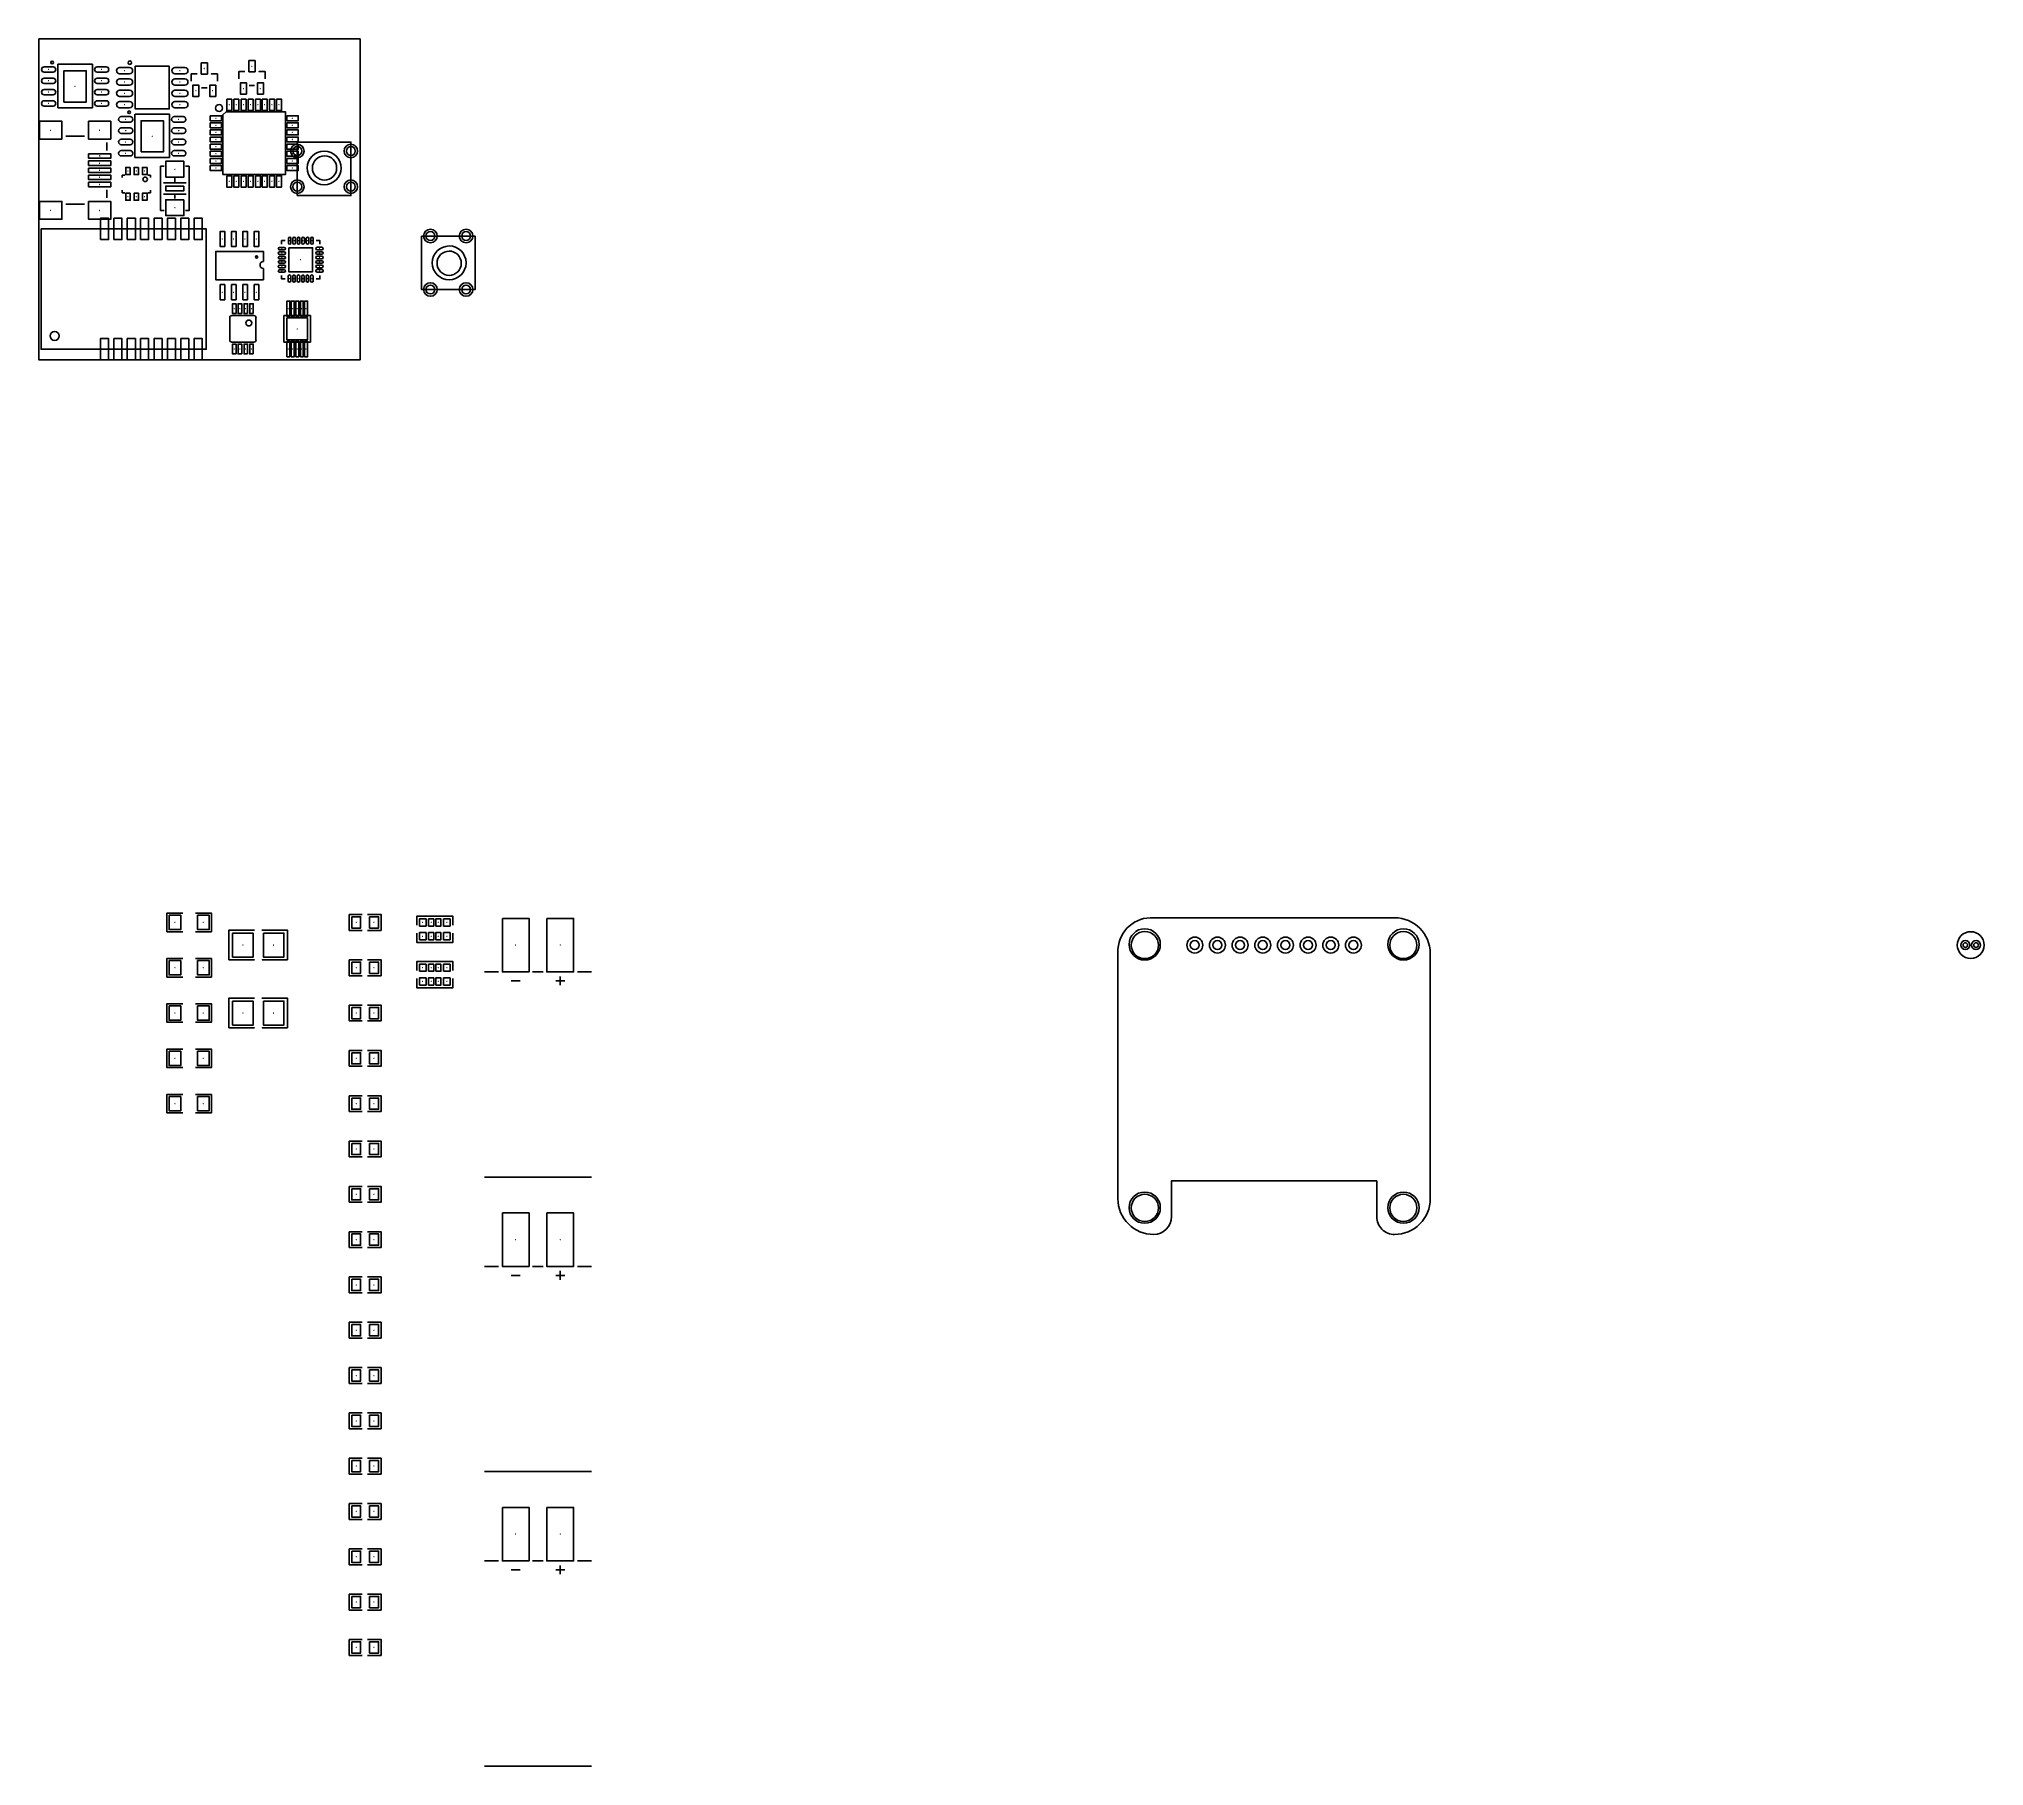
# Model space of a CAD drawing. Header units: millimetres. Extents: x 0 to 218, y -194 to 0.
import ezdxf

# ---------------------------------------------------------------- set-up
doc = ezdxf.new("R2010")
doc.units = ezdxf.units.MM

msp = doc.modelspace()

# ---------------------------------------------------------------- linework, layer by layer
for points in [[(0, 0), (36, 0), (36, -36), (0, -36), (0, 0)], [(1.59, -3.13), (0.59, -3.13)], [(1.59, -3.73), (0.59, -3.73)], [(2.81, -7.08), (2.81, -3.58), (5.31, -3.58), (5.31, -7.08)], [(7.54, -3.13), (6.54, -3.13)], [(7.54, -3.73), (6.54, -3.73)], [(10.15, -3.21), (9.05, -3.21)], [(10.15, -3.91), (9.05, -3.91)], [(14.1, -3.06), (10.8, -3.06), (10.8, -7.86), (14.61, -7.86), (14.61, -3.06), (14.1, -3.06)], [(16.35, -3.21), (15.25, -3.21)], [(16.35, -3.91), (15.25, -3.91)], [(18.89, -3.95), (18.19, -3.95), (18.19, -2.7), (18.89, -2.7)], [(24.23, -3.69), (23.53, -3.69), (23.53, -2.44), (24.23, -2.44)], [(1.59, -4.4), (0.59, -4.4)], [(1.59, -5), (0.59, -5)], [(1.59, -5.67), (0.59, -5.67)], [(1.59, -6.27), (0.59, -6.27)], [(7.54, -4.4), (6.54, -4.4)], [(7.54, -5), (6.54, -5)], [(7.54, -5.67), (6.54, -5.67)], [(7.54, -6.27), (6.54, -6.27)], [(10.15, -4.48), (9.05, -4.48)], [(10.15, -5.18), (9.05, -5.18)], [(10.15, -5.75), (9.05, -5.75)], [(10.15, -6.45), (9.05, -6.45)], [(16.35, -4.48), (15.25, -4.48)], [(16.35, -5.18), (15.25, -5.18)], [(16.35, -5.75), (15.25, -5.75)], [(16.35, -6.45), (15.25, -6.45)], [(17.94, -6.45), (17.24, -6.45), (17.24, -5.2), (17.94, -5.2)], [(19.84, -6.45), (19.14, -6.45), (19.14, -5.2), (19.84, -5.2)], [(23.28, -6.19), (22.58, -6.19), (22.58, -4.94), (23.28, -4.94)], [(25.18, -6.19), (24.48, -6.19), (24.48, -4.94), (25.18, -4.94)], [(1.59, -6.94), (0.59, -6.94)], [(1.59, -7.54), (0.59, -7.54)], [(7.54, -6.94), (6.54, -6.94)], [(7.54, -7.54), (6.54, -7.54)], [(10.15, -7.02), (9.05, -7.02)], [(10.15, -7.72), (9.05, -7.72)], [(10.23, -8.72), (9.23, -8.72)], [(16.17, -8.72), (15.17, -8.72)], [(16.35, -7.02), (15.25, -7.02)], [(16.35, -7.72), (15.25, -7.72)], [(19.2, -8.61), (20.47, -8.61), (20.47, -9.17), (19.2, -9.17)], [(20.62, -8.53), (20.98, -8.18), (27.64, -8.18), (27.64, -15.19), (20.62, -15.19), (20.62, -8.53)], [(21.06, -6.76), (21.62, -6.76), (21.62, -8.03), (21.06, -8.03)], [(21.84, -6.76), (22.4, -6.76), (22.4, -8.03), (21.84, -8.03)], [(22.66, -6.76), (23.22, -6.76), (23.22, -8.03), (22.66, -8.03)], [(23.44, -6.76), (24, -6.76), (24, -8.03), (23.44, -8.03)], [(24.26, -6.76), (24.82, -6.76), (24.82, -8.03), (24.26, -8.03)], [(25.04, -6.76), (25.6, -6.76), (25.6, -8.03), (25.04, -8.03)], [(25.86, -6.76), (26.42, -6.76), (26.42, -8.03), (25.86, -8.03)], [(26.64, -6.76), (27.2, -6.76), (27.2, -8.03), (26.64, -8.03)], [(27.79, -8.61), (29.06, -8.61), (29.06, -9.17), (27.79, -9.17)], [(0.07, -9.24), (2.57, -9.24), (2.57, -11.24), (0.07, -11.24)], [(5.56, -9.24), (8.06, -9.24), (8.06, -11.24), (5.56, -11.24)], [(10.23, -9.32), (9.23, -9.32)], [(10.23, -9.99), (9.23, -9.99)], [(10.23, -10.59), (9.23, -10.59)], [(11.45, -12.67), (11.45, -9.17), (13.95, -9.17), (13.95, -12.67)], [(16.17, -9.32), (15.17, -9.32)], [(16.17, -9.99), (15.17, -9.99)], [(16.17, -10.59), (15.17, -10.59)], [(19.2, -9.4), (20.47, -9.4), (20.47, -9.96), (19.2, -9.96)], [(19.2, -10.21), (20.47, -10.21), (20.47, -10.77), (19.2, -10.77)], [(27.79, -9.4), (29.06, -9.4), (29.06, -9.96), (27.79, -9.96)], [(27.79, -10.21), (29.06, -10.21), (29.06, -10.77), (27.79, -10.77)], [(5.56, -12.88), (8.06, -12.88), (8.06, -13.38), (5.56, -13.38)], [(10.23, -11.26), (9.23, -11.26)], [(10.23, -11.86), (9.23, -11.86)], [(10.23, -12.53), (9.23, -12.53)], [(16.17, -11.26), (15.17, -11.26)], [(16.17, -11.86), (15.17, -11.86)], [(16.17, -12.53), (15.17, -12.53)], [(19.2, -11), (20.47, -11), (20.47, -11.56), (19.2, -11.56)], [(19.2, -11.81), (20.47, -11.81), (20.47, -12.37), (19.2, -12.37)], [(19.2, -12.6), (20.47, -12.6), (20.47, -13.16), (19.2, -13.16)], [(27.79, -11), (29.06, -11), (29.06, -11.56), (27.79, -11.56)], [(27.79, -11.81), (29.06, -11.81), (29.06, -12.37), (27.79, -12.37)], [(27.79, -12.6), (29.06, -12.6), (29.06, -13.16), (27.79, -13.16)], [(28.96, -17.57), (28.96, -11.57), (34.96, -11.57), (34.96, -17.57), (28.96, -17.57)], [(5.56, -13.69), (8.06, -13.69), (8.06, -14.19), (5.56, -14.19)], [(5.56, -14.48), (8.06, -14.48), (8.06, -14.98), (5.56, -14.98)], [(10.23, -13.13), (9.23, -13.13)], [(10.24, -14.41), (10.24, -15.21), (9.73, -15.21), (9.73, -14.41)], [(11.18, -14.41), (11.18, -15.21), (10.67, -15.21), (10.67, -14.41)], [(12.12, -14.41), (12.12, -15.21), (11.61, -15.21), (11.61, -14.41)], [(16.26, -13.72), (16.26, -15.49), (14.22, -15.49), (14.22, -13.72)], [(16.17, -13.13), (15.17, -13.13)], [(19.2, -13.41), (20.47, -13.41), (20.47, -13.97), (19.2, -13.97)], [(19.2, -14.2), (20.47, -14.2), (20.47, -14.76), (19.2, -14.76)], [(27.79, -13.41), (29.06, -13.41), (29.06, -13.97), (27.79, -13.97)], [(27.79, -14.2), (29.06, -14.2), (29.06, -14.76), (27.79, -14.76)], [(5.56, -15.27), (8.06, -15.27), (8.06, -15.77), (5.56, -15.77)], [(5.56, -16.08), (8.06, -16.08), (8.06, -16.58), (5.56, -16.58)], [(10.24, -17.3), (10.24, -18.1), (9.73, -18.1), (9.73, -17.3)], [(11.18, -17.3), (11.18, -18.1), (10.67, -18.1), (10.67, -17.3)], [(12.12, -17.3), (12.12, -18.1), (11.61, -18.1), (11.61, -17.3)], [(16.26, -16.51), (14.22, -16.51), (14.22, -17.02), (16.26, -17.02), (16.26, -16.51)], [(21.06, -15.34), (21.62, -15.34), (21.62, -16.61), (21.06, -16.61)], [(21.84, -15.34), (22.4, -15.34), (22.4, -16.61), (21.84, -16.61)], [(22.66, -15.34), (23.22, -15.34), (23.22, -16.61), (22.66, -16.61)], [(23.44, -15.34), (24, -15.34), (24, -16.61), (23.44, -16.61)], [(24.26, -15.34), (24.82, -15.34), (24.82, -16.61), (24.26, -16.61)], [(25.04, -15.34), (25.6, -15.34), (25.6, -16.61), (25.04, -16.61)], [(25.86, -15.34), (26.42, -15.34), (26.42, -16.61), (25.86, -16.61)], [(26.64, -15.34), (27.2, -15.34), (27.2, -16.61), (26.64, -16.61)], [(0.07, -18.23), (2.57, -18.23), (2.57, -20.23), (0.07, -20.23)], [(5.56, -18.23), (8.06, -18.23), (8.06, -20.23), (5.56, -20.23)], [(16.26, -18.03), (16.26, -19.81), (14.22, -19.81), (14.22, -18.03)], [(0.25, -34.8), (0.25, -21.3), (18.75, -21.3), (18.75, -34.8), (0.25, -34.8), (0.25, -34.8)], [(6.9, -22.5), (6.9, -20.1), (7.8, -20.1), (7.8, -22.5)], [(8.4, -22.5), (8.4, -20.1), (9.3, -20.1), (9.3, -22.5)], [(9.9, -22.5), (9.9, -20.1), (10.81, -20.1), (10.81, -22.5)], [(11.4, -22.5), (11.4, -20.1), (12.3, -20.1), (12.3, -22.5)], [(12.9, -22.5), (12.9, -20.1), (13.8, -20.1), (13.8, -22.5)], [(14.4, -22.5), (14.4, -20.1), (15.3, -20.1), (15.3, -22.5)], [(15.9, -22.5), (15.9, -20.1), (16.8, -20.1), (16.8, -22.5)], [(17.4, -22.5), (17.4, -20.1), (18.3, -20.1), (18.3, -22.5)], [(20.83, -23.28), (20.32, -23.28), (20.32, -21.58), (20.83, -21.58)], [(22.1, -23.28), (21.59, -23.28), (21.59, -21.58), (22.1, -21.58)], [(23.37, -23.28), (22.86, -23.28), (22.86, -21.58), (23.37, -21.58)], [(24.64, -23.28), (24.13, -23.28), (24.13, -21.58), (24.64, -21.58)], [(27.49, -23.38), (26.97, -23.38)], [(27.49, -23.66), (26.97, -23.66)], [(27.49, -23.88), (26.97, -23.88)], [(27.97, -22.89), (27.97, -22.37)], [(28, -23.42), (30.68, -23.42), (30.68, -26.11), (28, -26.11)], [(28.25, -22.89), (28.25, -22.37)], [(28.47, -22.89), (28.47, -22.37)], [(28.75, -22.89), (28.75, -22.37)], [(28.97, -22.89), (28.97, -22.37)], [(29.25, -22.89), (29.25, -22.37)], [(29.47, -22.89), (29.47, -22.37)], [(29.75, -22.89), (29.75, -22.37)], [(29.97, -22.89), (29.97, -22.37)], [(30.25, -22.89), (30.25, -22.37)], [(30.47, -22.89), (30.47, -22.37)], [(30.75, -22.89), (30.75, -22.37)], [(31.71, -23.37), (31.19, -23.37)], [(31.71, -23.65), (31.19, -23.65)], [(31.71, -23.87), (31.19, -23.87)], [(42.88, -22.1), (48.88, -22.1), (48.88, -28.1), (42.88, -28.1), (42.88, -22.1)], [(27.49, -24.16), (26.97, -24.16)], [(27.49, -24.38), (26.97, -24.38)], [(27.49, -24.66), (26.97, -24.66)], [(27.49, -24.88), (26.97, -24.88)], [(27.49, -25.16), (26.97, -25.16)], [(27.49, -25.38), (26.97, -25.38)], [(27.49, -25.66), (26.97, -25.66)], [(27.49, -25.88), (26.97, -25.88)], [(27.49, -26.16), (26.97, -26.16)], [(31.71, -24.15), (31.19, -24.15)], [(31.71, -24.37), (31.19, -24.37)], [(31.71, -24.65), (31.19, -24.65)], [(31.71, -24.87), (31.19, -24.87)], [(31.71, -25.15), (31.19, -25.15)], [(31.71, -25.37), (31.19, -25.37)], [(31.71, -25.65), (31.19, -25.65)], [(31.71, -25.87), (31.19, -25.87)], [(31.71, -26.15), (31.19, -26.15)], [(20.83, -29.25), (20.32, -29.25), (20.32, -27.55), (20.83, -27.55)], [(22.1, -29.25), (21.59, -29.25), (21.59, -27.55), (22.1, -27.55)], [(23.37, -29.25), (22.86, -29.25), (22.86, -27.55), (23.37, -27.55)], [(24.64, -29.25), (24.13, -29.25), (24.13, -27.55), (24.64, -27.55)], [(27.95, -27.13), (27.95, -26.61)], [(28.23, -27.13), (28.23, -26.61)], [(28.45, -27.13), (28.45, -26.61)], [(28.73, -27.13), (28.73, -26.61)], [(28.95, -27.13), (28.95, -26.61)], [(29.23, -27.13), (29.23, -26.61)], [(29.45, -27.13), (29.45, -26.61)], [(29.73, -27.13), (29.73, -26.61)], [(29.95, -27.13), (29.95, -26.61)], [(30.23, -27.13), (30.23, -26.61)], [(30.45, -27.13), (30.45, -26.61)], [(30.73, -27.13), (30.73, -26.61)], [(22.09, -30.8), (21.7, -30.8), (21.7, -29.7), (22.09, -29.7)], [(22.73, -30.8), (22.33, -30.8), (22.33, -29.7), (22.73, -29.7)], [(23.39, -30.8), (22.99, -30.8), (22.99, -29.7), (23.39, -29.7)], [(24.02, -30.8), (23.63, -30.8), (23.63, -29.7), (24.02, -29.7)], [(27.8, -31.12), (27.8, -29.39), (28.13, -29.39), (28.13, -31.12)], [(28.28, -31.12), (28.28, -29.39), (28.61, -29.39), (28.61, -31.12)], [(28.79, -31.12), (28.79, -29.39), (29.12, -29.39), (29.12, -31.12)], [(29.3, -31.12), (29.3, -29.39), (29.63, -29.39), (29.63, -31.12)], [(29.78, -31.12), (29.78, -29.39), (30.11, -29.39), (30.11, -31.12)], [(27.8, -33.74), (27.8, -31.28), (30.12, -31.28), (30.12, -33.74)], [(6.9, -36), (6.9, -33.6), (7.8, -33.6), (7.8, -36)], [(8.4, -36), (8.4, -33.6), (9.3, -33.6), (9.3, -36)], [(9.9, -36), (9.9, -33.6), (10.81, -33.6), (10.81, -36)], [(11.4, -36), (11.4, -33.6), (12.3, -33.6), (12.3, -36)], [(12.9, -36), (12.9, -33.6), (13.8, -33.6), (13.8, -36)], [(14.4, -36), (14.4, -33.6), (15.3, -33.6), (15.3, -36)], [(15.9, -36), (15.9, -33.6), (16.8, -33.6), (16.8, -36)], [(17.4, -36), (17.4, -33.6), (18.3, -33.6), (18.3, -36)], [(22.09, -35.32), (21.7, -35.32), (21.7, -34.22), (22.09, -34.22)], [(22.73, -35.32), (22.33, -35.32), (22.33, -34.22), (22.73, -34.22)], [(23.39, -35.32), (22.99, -35.32), (22.99, -34.22), (23.39, -34.22)], [(24.02, -35.32), (23.63, -35.32), (23.63, -34.22), (24.02, -34.22)], [(27.8, -35.64), (27.8, -33.91), (28.13, -33.91), (28.13, -35.64)], [(28.28, -35.64), (28.28, -33.91), (28.61, -33.91), (28.61, -35.64)], [(28.79, -35.64), (28.79, -33.91), (29.12, -33.91), (29.12, -35.64)], [(29.3, -35.64), (29.3, -33.91), (29.63, -33.91), (29.63, -35.64)], [(29.78, -35.64), (29.78, -33.91), (30.11, -33.91), (30.11, -35.64)], [(14.59, -98.26), (15.89, -98.26), (15.89, -99.86), (14.59, -99.86)], [(17.79, -98.26), (19.09, -98.26), (19.09, -99.86), (17.79, -99.86)], [(21.71, -100.25), (24.01, -100.25), (24.01, -102.95), (21.71, -102.95)], [(25.16, -100.25), (27.46, -100.25), (27.46, -102.95), (25.16, -102.95)], [(35.06, -98.43), (36.06, -98.43), (36.06, -99.69), (35.06, -99.69)], [(37.06, -98.43), (38.06, -98.43), (38.06, -99.69), (37.06, -99.69)], [(42.65, -99.46), (42.65, -98.66), (43.4, -98.66), (43.4, -99.46)], [(42.65, -101), (42.65, -100.2), (43.4, -100.2), (43.4, -101)], [(43.68, -99.46), (43.68, -98.66), (44.26, -98.66), (44.26, -99.46)], [(43.68, -101), (43.68, -100.2), (44.26, -100.2), (44.26, -101)], [(44.48, -99.46), (44.48, -98.66), (45.06, -98.66), (45.06, -99.46)], [(44.48, -101), (44.48, -100.2), (45.06, -100.2), (45.06, -101)], [(45.35, -99.46), (45.35, -98.66), (46.09, -98.66), (46.09, -99.46)], [(45.35, -101), (45.35, -100.2), (46.09, -100.2), (46.09, -101)], [(51.94, -98.6), (54.94, -98.6), (54.94, -104.6), (51.94, -104.6)], [(56.92, -98.6), (59.92, -98.6), (59.92, -104.6), (56.92, -104.6)], [(14.59, -103.34), (15.89, -103.34), (15.89, -104.94), (14.59, -104.94)], [(17.79, -103.34), (19.09, -103.34), (19.09, -104.94), (17.79, -104.94)], [(35.06, -103.51), (36.06, -103.51), (36.06, -104.77), (35.06, -104.77)], [(37.06, -103.51), (38.06, -103.51), (38.06, -104.77), (37.06, -104.77)], [(42.65, -104.54), (42.65, -103.74), (43.4, -103.74), (43.4, -104.54)], [(43.68, -104.54), (43.68, -103.74), (44.26, -103.74), (44.26, -104.54)], [(44.48, -104.54), (44.48, -103.74), (45.06, -103.74), (45.06, -104.54)], [(45.35, -104.54), (45.35, -103.74), (46.09, -103.74), (46.09, -104.54)], [(42.65, -106.08), (42.65, -105.28), (43.4, -105.28), (43.4, -106.08)], [(43.68, -106.08), (43.68, -105.28), (44.26, -105.28), (44.26, -106.08)], [(44.48, -106.08), (44.48, -105.28), (45.06, -105.28), (45.06, -106.08)], [(45.35, -106.08), (45.35, -105.28), (46.09, -105.28), (46.09, -106.08)], [(14.59, -108.42), (15.89, -108.42), (15.89, -110.02), (14.59, -110.02)], [(17.79, -108.42), (19.09, -108.42), (19.09, -110.02), (17.79, -110.02)], [(21.71, -107.87), (24.01, -107.87), (24.01, -110.57), (21.71, -110.57)], [(25.16, -107.87), (27.46, -107.87), (27.46, -110.57), (25.16, -110.57)], [(35.06, -108.59), (36.06, -108.59), (36.06, -109.85), (35.06, -109.85)], [(37.06, -108.59), (38.06, -108.59), (38.06, -109.85), (37.06, -109.85)], [(14.59, -113.5), (15.89, -113.5), (15.89, -115.1), (14.59, -115.1)], [(17.79, -113.5), (19.09, -113.5), (19.09, -115.1), (17.79, -115.1)], [(35.06, -113.67), (36.06, -113.67), (36.06, -114.93), (35.06, -114.93)], [(37.06, -113.67), (38.06, -113.67), (38.06, -114.93), (37.06, -114.93)], [(14.59, -118.58), (15.89, -118.58), (15.89, -120.18), (14.59, -120.18)], [(17.79, -118.58), (19.09, -118.58), (19.09, -120.18), (17.79, -120.18)], [(35.06, -118.75), (36.06, -118.75), (36.06, -120.01), (35.06, -120.01)], [(37.06, -118.75), (38.06, -118.75), (38.06, -120.01), (37.06, -120.01)], [(35.06, -123.83), (36.06, -123.83), (36.06, -125.09), (35.06, -125.09)], [(37.06, -123.83), (38.06, -123.83), (38.06, -125.09), (37.06, -125.09)], [(35.06, -128.91), (36.06, -128.91), (36.06, -130.17), (35.06, -130.17)], [(37.06, -128.91), (38.06, -128.91), (38.06, -130.17), (37.06, -130.17)], [(51.94, -131.62), (54.94, -131.62), (54.94, -137.62), (51.94, -137.62)], [(56.92, -131.62), (59.92, -131.62), (59.92, -137.62), (56.92, -137.62)], [(35.06, -133.99), (36.06, -133.99), (36.06, -135.25), (35.06, -135.25)], [(37.06, -133.99), (38.06, -133.99), (38.06, -135.25), (37.06, -135.25)], [(35.06, -139.07), (36.06, -139.07), (36.06, -140.33), (35.06, -140.33)], [(37.06, -139.07), (38.06, -139.07), (38.06, -140.33), (37.06, -140.33)], [(35.06, -144.15), (36.06, -144.15), (36.06, -145.41), (35.06, -145.41)], [(37.06, -144.15), (38.06, -144.15), (38.06, -145.41), (37.06, -145.41)], [(35.06, -149.23), (36.06, -149.23), (36.06, -150.49), (35.06, -150.49)], [(37.06, -149.23), (38.06, -149.23), (38.06, -150.49), (37.06, -150.49)], [(35.06, -154.31), (36.06, -154.31), (36.06, -155.57), (35.06, -155.57)], [(37.06, -154.31), (38.06, -154.31), (38.06, -155.57), (37.06, -155.57)], [(35.06, -159.39), (36.06, -159.39), (36.06, -160.65), (35.06, -160.65)], [(37.06, -159.39), (38.06, -159.39), (38.06, -160.65), (37.06, -160.65)], [(35.06, -164.47), (36.06, -164.47), (36.06, -165.73), (35.06, -165.73)], [(37.06, -164.47), (38.06, -164.47), (38.06, -165.73), (37.06, -165.73)], [(51.94, -164.64), (54.94, -164.64), (54.94, -170.64), (51.94, -170.64)], [(56.92, -164.64), (59.92, -164.64), (59.92, -170.64), (56.92, -170.64)], [(35.06, -169.55), (36.06, -169.55), (36.06, -170.81), (35.06, -170.81)], [(37.06, -169.55), (38.06, -169.55), (38.06, -170.81), (37.06, -170.81)], [(35.06, -174.63), (36.06, -174.63), (36.06, -175.89), (35.06, -175.89)], [(37.06, -174.63), (38.06, -174.63), (38.06, -175.89), (37.06, -175.89)], [(35.06, -179.71), (36.06, -179.71), (36.06, -180.97), (35.06, -180.97)], [(37.06, -179.71), (38.06, -179.71), (38.06, -180.97), (37.06, -180.97)]]:
    msp.add_lwpolyline(points, close=True)
for points in [[(2.11, -2.84), (2.11, -7.72)], [(2.13, -2.84), (5.99, -2.84)], [(5.99, -2.84), (5.99, -7.72)], [(17.08, -4.74), (17.08, -3.92), (17.74, -3.92)], [(19.34, -3.92), (20, -3.92), (19.34, -3.92), (20, -3.92), (20, -4.74)], [(22.42, -4.48), (22.42, -3.67), (23.08, -3.67)], [(24.68, -3.67), (25.34, -3.67), (24.68, -3.67), (25.34, -3.67), (25.34, -4.48)], [(18.24, -5.47), (18.84, -5.47)], [(23.58, -5.22), (24.18, -5.22)], [(2.11, -7.72), (5.99, -7.72)], [(10.74, -8.43), (10.74, -13.31)], [(10.77, -8.43), (14.63, -8.43)], [(14.63, -8.43), (14.63, -13.31)], [(3.02, -10.92), (5.11, -10.92)], [(7.62, -11.63), (7.62, -12.52)], [(10.74, -13.31), (14.63, -13.31)], [(14.05, -14.27), (13.64, -14.27), (13.64, -19.25), (14.05, -19.25)], [(16.43, -19.25), (16.84, -19.25), (16.84, -14.27), (16.43, -14.27)], [(7.62, -16.94), (7.62, -17.83)], [(9.32, -15.54), (9.32, -15.27)], [(9.32, -15.27), (9.63, -15.27)], [(9.32, -17.25), (9.32, -16.97)], [(9.63, -17.25), (9.32, -17.25)], [(12.52, -15.27), (12.22, -15.27)], [(12.22, -17.25), (12.52, -17.25)], [(12.52, -15.54), (12.52, -15.27)], [(12.52, -17.25), (12.52, -16.97)], [(16.51, -16.13), (15.24, -16.13), (13.97, -16.13)], [(16.51, -17.4), (15.24, -17.4), (13.97, -17.4)], [(15.24, -16.13), (15.24, -15.62)], [(15.24, -17.4), (15.24, -17.91)], [(5.11, -18.54), (3.02, -18.54)], [(25.16, -25.73), (25.16, -27), (19.82, -27), (19.82, -23.83), (25.16, -23.83), (25.16, -24.97)], [(27.19, -23.01), (27.19, -22.61), (27.59, -22.61)], [(31.09, -22.61), (31.49, -22.61), (31.49, -23.01)], [(27.59, -26.92), (27.19, -26.92), (27.19, -26.52)], [(31.09, -26.92), (31.49, -26.92), (31.49, -26.52)], [(21.39, -31.27), (21.39, -33.73)], [(21.62, -31.01), (24.08, -31.01)], [(24.33, -33.73), (24.33, -31.29)], [(27.46, -31.01), (27.46, -34.01)], [(30.45, -31.01), (27.46, -31.01)], [(30.45, -34.01), (30.45, -31.01)], [(24.08, -33.99), (21.62, -33.99)], [(27.46, -34.01), (30.45, -34.01)], [(16.13, -98.02), (14.35, -98.02), (14.35, -100.1), (16.13, -100.1)], [(17.55, -100.1), (19.33, -100.1), (19.33, -98.02), (17.55, -98.02)], [(24.16, -99.92), (21.29, -99.92), (21.29, -103.25), (24.16, -103.25), (24.16, -103.25)], [(25.07, -103.25), (25.04, -103.25), (27.86, -103.25), (27.86, -99.92), (24.99, -99.92)], [(36.21, -98.17), (34.78, -98.17)], [(34.78, -98.17), (34.78, -99.95)], [(34.78, -99.95), (36.21, -99.95)], [(36.84, -99.95), (38.34, -99.95), (38.34, -98.17), (36.84, -98.17)], [(42.35, -99.38), (42.35, -98.36), (46.4, -98.36), (46.4, -99.38)], [(42.35, -100.28), (42.35, -101.3), (46.4, -101.3), (46.4, -100.28)], [(124.92, -98.53), (151.92, -98.53)], [(120.93, -130.05), (120.93, -102.03)], [(16.13, -103.1), (14.35, -103.1), (14.35, -105.18), (16.13, -105.18)], [(17.55, -105.18), (19.33, -105.18), (19.33, -103.1), (17.55, -103.1)], [(36.21, -103.25), (34.78, -103.25)], [(34.78, -103.25), (34.78, -105.03)], [(36.84, -105.03), (38.34, -105.03), (38.34, -103.25), (36.84, -103.25)], [(42.35, -104.46), (42.35, -103.44), (46.4, -103.44), (46.4, -104.46)], [(51.51, -104.6), (49.94, -104.6)], [(56.52, -104.6), (55.32, -104.6)], [(60.35, -104.6), (61.93, -104.6)], [(155.93, -102.54), (155.93, -130.05)], [(34.78, -105.03), (36.21, -105.03)], [(42.35, -105.36), (42.35, -106.38), (46.4, -106.38), (46.4, -105.36)], [(52.93, -105.61), (53.92, -105.61)], [(57.94, -105.61), (58.93, -105.61)], [(58.42, -105.11), (58.42, -106.1)], [(16.13, -108.18), (14.35, -108.18), (14.35, -110.26), (16.13, -110.26)], [(17.55, -110.26), (19.33, -110.26), (19.33, -108.18), (17.55, -108.18)], [(24.16, -107.54), (21.29, -107.54), (21.29, -110.87), (24.16, -110.87), (24.16, -110.87)], [(25.07, -110.87), (25.04, -110.87), (27.86, -110.87), (27.86, -107.54), (24.99, -107.54)], [(36.21, -108.33), (34.78, -108.33)], [(34.78, -108.33), (34.78, -110.11)], [(36.84, -110.11), (38.34, -110.11), (38.34, -108.33), (36.84, -108.33)], [(34.78, -110.11), (36.21, -110.11)], [(16.13, -113.26), (14.35, -113.26), (14.35, -115.34), (16.13, -115.34)], [(17.55, -115.34), (19.33, -115.34), (19.33, -113.26), (17.55, -113.26)], [(36.21, -113.41), (34.78, -113.41)], [(34.78, -113.41), (34.78, -115.19)], [(34.78, -115.19), (36.21, -115.19)], [(36.84, -115.19), (38.34, -115.19), (38.34, -113.41), (36.84, -113.41)], [(16.13, -118.34), (14.35, -118.34), (14.35, -120.42), (16.13, -120.42)], [(17.55, -120.42), (19.33, -120.42), (19.33, -118.34), (17.55, -118.34)], [(36.21, -118.49), (34.78, -118.49)], [(34.78, -118.49), (34.78, -120.27)], [(36.84, -120.27), (38.34, -120.27), (38.34, -118.49), (36.84, -118.49)], [(34.78, -120.27), (36.21, -120.27)], [(36.21, -123.57), (34.78, -123.57)], [(34.78, -123.57), (34.78, -125.35)], [(36.84, -125.35), (38.34, -125.35), (38.34, -123.57), (36.84, -123.57)], [(34.78, -125.35), (36.21, -125.35)], [(49.94, -127.61), (61.93, -127.61)], [(149.94, -132.03), (149.94, -128.04), (126.92, -128.04), (126.92, -132.03)], [(36.21, -128.65), (34.78, -128.65)], [(34.78, -128.65), (34.78, -130.43)], [(34.78, -130.43), (36.21, -130.43)], [(36.84, -130.43), (38.34, -130.43), (38.34, -128.65), (36.84, -128.65)], [(36.21, -133.73), (34.78, -133.73)], [(34.78, -133.73), (34.78, -135.51)], [(36.84, -135.51), (38.34, -135.51), (38.34, -133.73), (36.84, -133.73)], [(34.78, -135.51), (36.21, -135.51)], [(36.21, -138.81), (34.78, -138.81)], [(34.78, -138.81), (34.78, -140.59)], [(36.84, -140.59), (38.34, -140.59), (38.34, -138.81), (36.84, -138.81)], [(51.51, -137.62), (49.94, -137.62)], [(52.93, -138.63), (53.92, -138.63)], [(56.52, -137.62), (55.32, -137.62)], [(57.94, -138.63), (58.93, -138.63)], [(58.42, -138.13), (58.42, -139.12)], [(60.35, -137.62), (61.93, -137.62)], [(34.78, -140.59), (36.21, -140.59)], [(36.21, -143.89), (34.78, -143.89)], [(34.78, -143.89), (34.78, -145.67)], [(34.78, -145.67), (36.21, -145.67)], [(36.84, -145.67), (38.34, -145.67), (38.34, -143.89), (36.84, -143.89)], [(36.21, -148.97), (34.78, -148.97)], [(34.78, -148.97), (34.78, -150.75)], [(36.84, -150.75), (38.34, -150.75), (38.34, -148.97), (36.84, -148.97)], [(34.78, -150.75), (36.21, -150.75)], [(36.21, -154.05), (34.78, -154.05)], [(34.78, -154.05), (34.78, -155.83)], [(36.84, -155.83), (38.34, -155.83), (38.34, -154.05), (36.84, -154.05)], [(34.78, -155.83), (36.21, -155.83)], [(36.21, -159.13), (34.78, -159.13)], [(34.78, -159.13), (34.78, -160.91)], [(36.84, -160.91), (38.34, -160.91), (38.34, -159.13), (36.84, -159.13)], [(34.78, -160.91), (36.21, -160.91)], [(49.94, -160.63), (61.93, -160.63)], [(36.21, -164.21), (34.78, -164.21)], [(34.78, -164.21), (34.78, -165.99)], [(36.84, -165.99), (38.34, -165.99), (38.34, -164.21), (36.84, -164.21)], [(34.78, -165.99), (36.21, -165.99)], [(36.21, -169.29), (34.78, -169.29)], [(34.78, -169.29), (34.78, -171.07)], [(36.84, -171.07), (38.34, -171.07), (38.34, -169.29), (36.84, -169.29)], [(34.78, -171.07), (36.21, -171.07)], [(51.51, -170.64), (49.94, -170.64)], [(52.93, -171.65), (53.92, -171.65)], [(56.52, -170.64), (55.32, -170.64)], [(57.94, -171.65), (58.93, -171.65)], [(58.42, -171.15), (58.42, -172.14)], [(60.35, -170.64), (61.93, -170.64)], [(36.21, -174.37), (34.78, -174.37)], [(34.78, -174.37), (34.78, -176.15)], [(36.84, -176.15), (38.34, -176.15), (38.34, -174.37), (36.84, -174.37)], [(34.78, -176.15), (36.21, -176.15)], [(36.21, -179.45), (34.78, -179.45)], [(34.78, -179.45), (34.78, -181.23)], [(36.84, -181.23), (38.34, -181.23), (38.34, -179.45), (36.84, -179.45)], [(34.78, -181.23), (36.21, -181.23)], [(49.94, -193.65), (61.93, -193.65)]]:
    msp.add_lwpolyline(points)
for centre, radius in [((1.09, -3.43), 0.000254), ((7.04, -3.43), 0.000254), ((9.6, -3.56), 0.000254), ((15.8, -3.56), 0.000254), ((18.54, -3.32), 0.000254), ((23.88, -3.07), 0.000254), ((1.09, -4.7), 0.000254), ((1.09, -5.97), 0.000254), ((4.06, -5.33), 0.000254), ((7.04, -4.7), 0.000254), ((7.04, -5.97), 0.000254), ((9.6, -4.83), 0.000254), ((9.6, -6.1), 0.000254), ((15.8, -4.83), 0.000254), ((15.8, -6.1), 0.000254), ((17.59, -5.82), 0.000254), ((19.49, -5.82), 0.000254), ((22.93, -5.57), 0.000254), ((24.83, -5.57), 0.000254), ((1.09, -7.24), 0.000254), ((7.04, -7.24), 0.000254), ((9.6, -7.37), 0.000254), ((15.8, -7.37), 0.000254), ((20.19, -7.75), 0.381), ((21.34, -7.39), 0.000254), ((22.12, -7.39), 0.000254), ((22.94, -7.39), 0.000254), ((23.72, -7.39), 0.000254), ((24.54, -7.39), 0.000254), ((25.32, -7.39), 0.000254), ((26.14, -7.39), 0.000254), ((26.92, -7.39), 0.000254), ((1.32, -10.24), 0.000254), ((6.81, -10.24), 0.000254), ((9.73, -9.02), 0.000254), ((9.73, -10.29), 0.000254), ((15.67, -9.02), 0.000254), ((15.67, -10.29), 0.000254), ((19.84, -8.89), 0.000254), ((19.84, -9.68), 0.000254), ((19.84, -10.49), 0.000254), ((28.42, -8.89), 0.000254), ((28.42, -9.68), 0.000254), ((28.42, -10.49), 0.000254), ((9.73, -11.56), 0.000254), ((9.73, -12.83), 0.000254), ((12.7, -10.92), 0.000254), ((15.67, -11.56), 0.000254), ((15.67, -12.83), 0.000254), ((19.84, -11.28), 0.000254), ((19.84, -12.09), 0.000254), ((19.84, -12.88), 0.000254), ((28.96, -12.57), 0.762), ((28.42, -11.28), 0.000254), ((28.42, -12.09), 0.000254), ((28.42, -12.88), 0.000254), ((28.96, -12.57), 0.5), ((34.96, -12.57), 0.762), ((34.96, -12.57), 0.5), ((6.81, -13.13), 0.000254), ((6.81, -13.94), 0.000254), ((6.81, -14.73), 0.000254), ((9.98, -14.81), 0.000254), ((10.92, -14.81), 0.000254), ((11.86, -14.81), 0.000254), ((15.24, -14.61), 0.000254), ((19.84, -13.69), 0.000254), ((19.84, -14.48), 0.000254), ((28.42, -13.69), 0.000254), ((28.42, -14.48), 0.000254), ((6.81, -15.52), 0.000254), ((6.81, -16.33), 0.000254), ((11.91, -15.75), 0.254), ((21.34, -15.98), 0.000254), ((22.12, -15.98), 0.000254), ((22.94, -15.98), 0.000254), ((23.72, -15.98), 0.000254), ((24.54, -15.98), 0.000254), ((25.32, -15.98), 0.000254), ((26.14, -15.98), 0.000254), ((26.92, -15.98), 0.000254), ((28.96, -16.57), 0.762), ((28.96, -16.57), 0.5), ((34.96, -16.57), 0.762), ((34.96, -16.57), 0.5), ((1.32, -19.23), 0.000254), ((6.81, -19.23), 0.000254), ((9.98, -17.7), 0.000254), ((10.92, -17.7), 0.000254), ((11.86, -17.7), 0.000254), ((15.24, -18.92), 0.000254), ((7.35, -21.3), 0.000254), ((8.85, -21.3), 0.000254), ((10.35, -21.3), 0.000254), ((11.85, -21.3), 0.000254), ((13.35, -21.3), 0.000254), ((14.85, -21.3), 0.000254), ((16.35, -21.3), 0.000254), ((17.85, -21.3), 0.000254), ((43.88, -22.1), 0.762), ((43.88, -22.1), 0.5), ((47.88, -22.1), 0.762), ((47.88, -22.1), 0.5), ((20.57, -22.43), 0.000254), ((21.84, -22.43), 0.000254), ((23.11, -22.43), 0.000254), ((24.38, -22.43), 0.000254), ((27.23, -23.52), 0.000254), ((28.11, -22.63), 0.000254), ((28.61, -22.63), 0.000254), ((29.11, -22.63), 0.000254), ((29.61, -22.63), 0.000254), ((30.11, -22.63), 0.000254), ((30.61, -22.63), 0.000254), ((31.45, -23.51), 0.000254), ((27.23, -24.02), 0.000254), ((27.23, -24.52), 0.000254), ((27.23, -25.02), 0.000254), ((27.23, -25.52), 0.000254), ((27.23, -26.02), 0.000254), ((29.34, -24.76), 0.000254), ((31.45, -24.01), 0.000254), ((31.45, -24.51), 0.000254), ((31.45, -25.01), 0.000254), ((31.45, -25.51), 0.000254), ((31.45, -26.01), 0.000254), ((28.09, -26.87), 0.000254), ((28.59, -26.87), 0.000254), ((29.09, -26.87), 0.000254), ((29.59, -26.87), 0.000254), ((30.09, -26.87), 0.000254), ((30.59, -26.87), 0.000254), ((43.88, -28.1), 0.762), ((43.88, -28.1), 0.5), ((47.88, -28.1), 0.762), ((47.88, -28.1), 0.5), ((20.57, -28.4), 0.000254), ((21.84, -28.4), 0.000254), ((21.89, -30.25), 0.000254), ((22.53, -30.25), 0.000254), ((23.11, -28.4), 0.000254), ((23.19, -30.25), 0.000254), ((23.83, -30.25), 0.000254), ((24.38, -28.4), 0.000254), ((27.97, -30.25), 0.000254), ((28.45, -30.25), 0.000254), ((28.96, -30.25), 0.000254), ((29.46, -30.25), 0.000254), ((29.95, -30.25), 0.000254), ((23.52, -31.85), 0.33), ((28.96, -32.51), 0.000254), ((1.76, -33.3), 0.5), ((7.35, -34.8), 0.000254), ((8.85, -34.8), 0.000254), ((10.35, -34.8), 0.000254), ((11.85, -34.8), 0.000254), ((13.35, -34.8), 0.000254), ((14.85, -34.8), 0.000254), ((16.35, -34.8), 0.000254), ((17.85, -34.8), 0.000254), ((21.89, -34.77), 0.000254), ((22.53, -34.77), 0.000254), ((23.19, -34.77), 0.000254), ((23.83, -34.77), 0.000254), ((27.97, -34.77), 0.000254), ((28.45, -34.77), 0.000254), ((28.96, -34.77), 0.000254), ((29.46, -34.77), 0.000254), ((29.95, -34.77), 0.000254), ((15.24, -99.06), 0.000254), ((18.44, -99.06), 0.000254), ((35.56, -99.06), 0.000254), ((37.56, -99.06), 0.000254), ((43.02, -99.06), 0.000254), ((43.97, -99.06), 0.000254), ((44.77, -99.06), 0.000254), ((45.72, -99.06), 0.000254), ((123.93, -101.52), 1.75), ((123.95, -101.6), 1.52), ((152.93, -101.52), 1.75), ((152.91, -101.6), 1.52), ((216.5, -101.6), 1.5), ((22.86, -101.6), 0.000254), ((26.31, -101.6), 0.000254), ((43.02, -100.6), 0.000254), ((43.97, -100.6), 0.000254), ((44.77, -100.6), 0.000254), ((45.72, -100.6), 0.000254), ((53.44, -101.6), 0.000254), ((58.42, -101.6), 0.000254), ((129.54, -101.6), 0.889), ((129.54, -101.6), 0.5), ((132.08, -101.6), 0.889), ((132.08, -101.6), 0.5), ((134.62, -101.6), 0.889), ((134.62, -101.6), 0.5), ((137.16, -101.6), 0.889), ((137.16, -101.6), 0.5), ((139.7, -101.6), 0.889), ((139.7, -101.6), 0.5), ((142.24, -101.6), 0.889), ((142.24, -101.6), 0.5), ((144.78, -101.6), 0.889), ((144.78, -101.6), 0.5), ((147.32, -101.6), 0.889), ((147.32, -101.6), 0.5), ((215.9, -101.6), 0.5), ((215.9, -101.6), 0.255), ((217.1, -101.6), 0.5), ((217.1, -101.6), 0.255), ((15.24, -104.14), 0.000254), ((18.44, -104.14), 0.000254), ((35.56, -104.14), 0.000254), ((37.56, -104.14), 0.000254), ((43.02, -104.14), 0.000254), ((43.97, -104.14), 0.000254), ((44.77, -104.14), 0.000254), ((45.72, -104.14), 0.000254), ((43.02, -105.68), 0.000254), ((43.97, -105.68), 0.000254), ((44.77, -105.68), 0.000254), ((45.72, -105.68), 0.000254), ((15.24, -109.22), 0.000254), ((18.44, -109.22), 0.000254), ((22.86, -109.22), 0.000254), ((26.31, -109.22), 0.000254), ((35.56, -109.22), 0.000254), ((37.56, -109.22), 0.000254), ((15.24, -114.3), 0.000254), ((18.44, -114.3), 0.000254), ((35.56, -114.3), 0.000254), ((37.56, -114.3), 0.000254), ((15.24, -119.38), 0.000254), ((18.44, -119.38), 0.000254), ((35.56, -119.38), 0.000254), ((37.56, -119.38), 0.000254), ((35.56, -124.46), 0.000254), ((37.56, -124.46), 0.000254), ((35.56, -129.54), 0.000254), ((37.56, -129.54), 0.000254), ((123.93, -131.04), 1.75), ((123.95, -131.06), 1.52), ((152.93, -131.04), 1.75), ((152.91, -131.06), 1.52), ((35.56, -134.62), 0.000254), ((37.56, -134.62), 0.000254), ((53.44, -134.62), 0.000254), ((58.42, -134.62), 0.000254), ((35.56, -139.7), 0.000254), ((37.56, -139.7), 0.000254), ((35.56, -144.78), 0.000254), ((37.56, -144.78), 0.000254), ((35.56, -149.86), 0.000254), ((37.56, -149.86), 0.000254), ((35.56, -154.94), 0.000254), ((37.56, -154.94), 0.000254), ((35.56, -160.02), 0.000254), ((37.56, -160.02), 0.000254), ((35.56, -165.1), 0.000254), ((37.56, -165.1), 0.000254), ((53.44, -167.64), 0.000254), ((58.42, -167.64), 0.000254), ((35.56, -170.18), 0.000254), ((37.56, -170.18), 0.000254), ((35.56, -175.26), 0.000254), ((37.56, -175.26), 0.000254), ((35.56, -180.34), 0.000254), ((37.56, -180.34), 0.000254)]:
    msp.add_circle(centre, radius)
for centre, radius, start, end in [((0.59, -3.43), 0.3, 90, 270), ((1.48, -2.64), 0.15, 0.4851, 359.5149), ((1.59, -3.43), 0.3, 270, 90), ((6.54, -3.43), 0.3, 90, 270), ((7.54, -3.43), 0.3, 270, 90), ((9.05, -3.56), 0.35, 90, 270), ((10.19, -2.67), 0.2, 0.3638, 359.6362), ((10.15, -3.56), 0.35, 270, 90), ((15.25, -3.56), 0.35, 90, 270), ((16.35, -3.56), 0.35, 270, 90), ((0.59, -4.7), 0.3, 90, 270), ((0.59, -5.97), 0.3, 90, 270), ((1.59, -4.7), 0.3, 270, 90), ((1.59, -5.97), 0.3, 270, 90), ((6.54, -4.7), 0.3, 90, 270), ((6.54, -5.97), 0.3, 90, 270), ((7.54, -4.7), 0.3, 270, 90), ((7.54, -5.97), 0.3, 270, 90), ((9.05, -4.83), 0.35, 90, 270), ((9.05, -6.1), 0.35, 90, 270), ((10.15, -4.83), 0.35, 270, 90), ((10.15, -6.1), 0.35, 270, 90), ((15.25, -4.83), 0.35, 90, 270), ((15.25, -6.1), 0.35, 90, 270), ((16.35, -4.83), 0.35, 270, 90), ((16.35, -6.1), 0.35, 270, 90), ((0.59, -7.24), 0.3, 90, 270), ((1.59, -7.24), 0.3, 270, 90), ((6.54, -7.24), 0.3, 90, 270), ((7.54, -7.24), 0.3, 270, 90), ((9.05, -7.37), 0.35, 90, 270), ((9.23, -9.02), 0.3, 90, 270), ((10.11, -8.23), 0.15, 0.4851, 359.5149), ((10.15, -7.37), 0.35, 270, 90), ((10.23, -9.02), 0.3, 270, 90), ((15.17, -9.02), 0.3, 90, 270), ((15.25, -7.37), 0.35, 90, 270), ((16.17, -9.02), 0.3, 270, 90), ((16.35, -7.37), 0.35, 270, 90), ((9.23, -10.29), 0.3, 90, 270), ((10.23, -10.29), 0.3, 270, 90), ((15.17, -10.29), 0.3, 90, 270), ((16.17, -10.29), 0.3, 270, 90), ((9.23, -11.56), 0.3, 90, 270), ((9.23, -12.83), 0.3, 90, 270), ((10.23, -11.56), 0.3, 270, 90), ((10.23, -12.83), 0.3, 270, 90), ((15.17, -11.56), 0.3, 90, 270), ((15.17, -12.83), 0.3, 90, 270), ((16.17, -11.56), 0.3, 270, 90), ((16.17, -12.83), 0.3, 270, 90), ((31.97, -14.47), 1.89, 90, 89.4986), ((32.01, -14.47), 1.36, 90, 89.5185), ((26.86, -22.77), 0.125, 0, 0), ((26.97, -23.52), 0.14, 90, 270), ((26.97, -24.02), 0.14, 90, 270), ((27.49, -23.52), 0.14, 270, 90), ((27.49, -24.02), 0.14, 270, 90), ((28.11, -22.37), 0.14, 0, 180), ((28.11, -22.89), 0.14, 180, 0), ((28.61, -22.37), 0.14, 0, 180), ((28.61, -22.89), 0.14, 180, 0), ((29.11, -22.37), 0.14, 0, 180), ((29.11, -22.89), 0.14, 180, 0), ((29.61, -22.37), 0.14, 0, 180), ((29.61, -22.89), 0.14, 180, 0), ((30.11, -22.37), 0.14, 0, 180), ((30.11, -22.89), 0.14, 180, 0), ((30.61, -22.37), 0.14, 0, 180), ((30.61, -22.89), 0.14, 180, 0), ((31.19, -23.51), 0.14, 90, 270), ((31.19, -24.01), 0.14, 90, 270), ((31.71, -23.51), 0.14, 270, 90), ((31.71, -24.01), 0.14, 270, 90), ((45.98, -25.11), 1.89, 0.5014, 359.4986), ((45.98, -25.15), 1.36, 0.4815, 359.5185), ((24.39, -24.46), 0.127, 180.573, 179.427), ((25.16, -25.35), 0.381, 90, 180), ((25.16, -25.35), 0.381, 180, 270), ((26.97, -24.52), 0.14, 90, 270), ((26.97, -25.02), 0.14, 90, 270), ((26.97, -25.52), 0.14, 90, 270), ((26.97, -26.02), 0.14, 90, 270), ((27.49, -24.52), 0.14, 270, 90), ((27.49, -25.02), 0.14, 270, 90), ((27.49, -25.52), 0.14, 270, 90), ((27.49, -26.02), 0.14, 270, 90), ((31.19, -24.51), 0.14, 90, 270), ((31.19, -25.01), 0.14, 90, 270), ((31.19, -25.51), 0.14, 90, 270), ((31.19, -26.01), 0.14, 90, 270), ((31.71, -24.51), 0.14, 270, 90), ((31.71, -25.01), 0.14, 270, 90), ((31.71, -25.51), 0.14, 270, 90), ((31.71, -26.01), 0.14, 270, 90), ((28.09, -26.61), 0.14, 0, 180), ((28.09, -27.13), 0.14, 180, 0), ((28.59, -26.61), 0.14, 0, 180), ((28.59, -27.13), 0.14, 180, 0), ((29.09, -26.61), 0.14, 0, 180), ((29.09, -27.13), 0.14, 180, 0), ((29.59, -26.61), 0.14, 0, 180), ((29.59, -27.13), 0.14, 180, 0), ((30.09, -26.61), 0.14, 0, 180), ((30.09, -27.13), 0.14, 180, 0), ((30.59, -26.61), 0.14, 0, 180), ((30.59, -27.13), 0.14, 180, 0), ((21.63, -31.27), 0.25, 90, 180.0116), ((24.09, -31.27), 0.25, 359.9884, 90), ((21.63, -33.74), 0.25, 179.9825, 270), ((24.09, -33.74), 0.25, 270, 0.0175), ((124.68, -102.29), 3.76, 86.1918, 176.1749), ((151.93, -102.54), 4, 0.0291, 90), ((124.93, -130.04), 4, 179.9927, 270), ((151.93, -130.04), 4, 270, 0.0073), ((124.93, -132.04), 2, 270, 360), ((151.93, -132.04), 2, 180, 270.0728)]:
    msp.add_arc(centre, radius, start, end)

doc.saveas('drawing.dxf')
